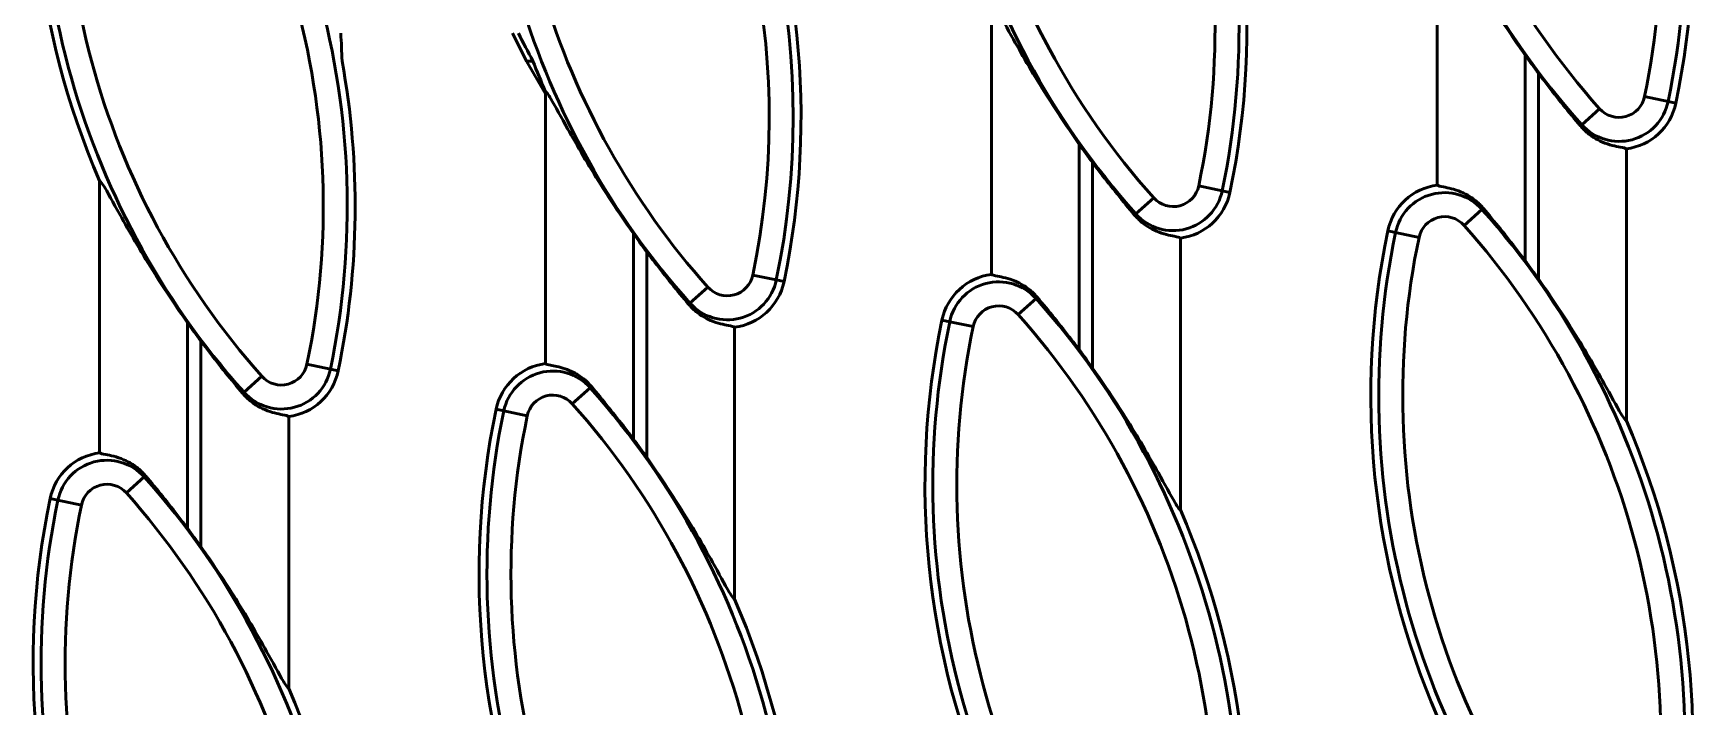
# Model space of a CAD drawing. Header units: millimetres. Extents: x 0 to 2219, y -32 to 1188.
# Drawn here: x 1459 to 1562.4, y 474.5 to 516.5 of the extents above; entities that cross this region are included whole.
import ezdxf

# ---------------------------------------------------------------- set-up
doc = ezdxf.new("R2010")
doc.units = ezdxf.units.MM
doc.header["$LTSCALE"] = 2
doc.layers.add('Sichtbar (ISO)', color=7, linetype='Continuous', lineweight=50)
doc.layers.add('Sichtbar schmal (ISO)', color=7, linetype='Continuous', lineweight=50)

msp = doc.modelspace()

# ---------------------------------------------------------------- linework, layer by layer
at = {"layer": 'Sichtbar (ISO)'}
for p, q in [((1546.5165, 523.9368), (1546.5165, 507.006)), ((1518.7387, 518.3813), (1518.7387, 501.4505)), ((1488.8962, 516.4711), (1489.7752, 514.739)), ((1490.178, 514.739), (1489.7752, 514.739)), ((1489.7752, 514.739), (1490.9609, 512.6854)), ((1490.9609, 512.8257), (1490.9609, 512.6854)), ((1490.9609, 512.8257), (1490.9827, 512.8192)), ((1490.9609, 512.6854), (1490.9609, 495.8949)), ((1558.2943, 492.3387), (1558.2943, 509.2695)), ((1463.1831, 507.2702), (1463.1831, 490.3394)), ((1530.5165, 486.7831), (1530.5165, 503.7139)), ((1502.7387, 481.2276), (1502.7387, 498.1584)), ((1474.9609, 475.672), (1474.9609, 492.6028))]:
    msp.add_line(p, q, dxfattribs=at)
for centre, radius, start, end in [((1512.2228, 522.3709), 50.2124, 348.215004, 23.432382), ((1509.2545, 527.238), 50.2124, 168.215004, 203.432382), ((1484.4451, 516.8153), 50.2124, 348.215004, 23.432382), ((1456.6673, 511.2598), 50.2124, 348.215004, 23.432382), ((1592.5879, 543.9046), 49.775, 215.357831, 216.964052), ((1428.8895, 505.7042), 50.2124, 348.215004, 10.365799), ((1537.0323, 532.7935), 50.2124, 201.0733, 203.432382), ((1557.8406, 512.8533), 3.6124, 277.214909, 348.215004), ((1564.8101, 538.3491), 49.775, 215.357831, 216.964052), ((1546.9702, 503.4222), 3.6124, 97.214909, 168.215004), ((1530.0628, 507.2978), 3.6124, 277.214909, 348.215004), ((1537.0323, 532.7935), 49.775, 215.357831, 216.964052), ((1592.5879, 493.9046), 50.2124, 168.215004, 203.432382), ((1512.2228, 472.3709), 49.775, 35.357831, 36.964052), ((1502.285, 501.7422), 3.6124, 277.214909, 348.215004), ((1519.1924, 497.8666), 3.6124, 97.214909, 168.215004), ((1509.2545, 527.238), 49.775, 215.357831, 216.964052), ((1564.8101, 488.3491), 50.2124, 168.215004, 203.432382), ((1484.4451, 466.8153), 49.775, 35.357831, 36.964052), ((1474.5072, 496.1866), 3.6124, 277.214909, 348.215004), ((1491.4146, 492.3111), 3.6124, 97.214909, 168.215004), ((1537.0323, 482.7935), 50.2124, 168.215004, 203.432382), ((1512.2228, 472.3709), 50.2124, 348.215004, 23.432382), ((1456.6673, 461.2598), 49.775, 35.357831, 36.964052), ((1463.6368, 486.7555), 3.6124, 97.214909, 168.215004), ((1509.2545, 477.238), 50.2124, 168.215004, 203.432382), ((1484.4451, 466.8153), 50.2124, 348.215004, 23.432382), ((1428.8895, 455.7042), 49.775, 35.357831, 36.964052), ((1456.6673, 461.2598), 50.2124, 348.215004, 23.432382), ((1428.8895, 455.7042), 50.2124, 348.215004, 23.432382)]:
    msp.add_arc(centre, radius, start, end, dxfattribs=at)
for centre, major_axis, ratio, start_param, end_param in [((1428.8895, 513.2796), (0, 49.9913), 0.98845192, 4.7415863, 4.77627266), ((1537.0323, 541.0056), (0, -54.1927), 0.98845192, 5.18221042, 5.21839544), ((1496.4381, 516.4532), (-5.4937, -3.6135), 0.07309436, 0.04299293, 0.07931253)]:
    msp.add_ellipse(centre, major_axis=major_axis, ratio=ratio, start_param=start_param, end_param=end_param, dxfattribs=at)
for points, knots in [([(1551.9937, 515.1008), (1551.3108, 516.0647), (1550.6142, 517.1021), (1549.1907, 519.3609), (1548.4824, 520.5819), (1547.5214, 522.2996), (1547.115, 523.0496), (1546.771, 523.6253), (1546.6937, 523.7477), (1546.5787, 523.9019), (1546.5386, 523.9386), (1546.5165, 523.9368)], [-1.17413138, -1.17413138, -1.17413138, -1.17413138, -0.82821986, -0.82821986, -0.41657877, -0.41657877, -0.15549961, -0.15549961, -0.07774981, -0.07774981, -0.0059838, -0.0059838, -0.0059838, -0.0059838]), ([(1524.2159, 509.5452), (1523.533, 510.5092), (1522.8364, 511.5465), (1521.4129, 513.8054), (1520.7046, 515.0263), (1519.7436, 516.744), (1519.3372, 517.494), (1518.9932, 518.0698), (1518.916, 518.1922), (1518.8009, 518.3463), (1518.7609, 518.3831), (1518.7387, 518.3813)], [-1.17413138, -1.17413138, -1.17413138, -1.17413138, -0.82821986, -0.82821986, -0.41657877, -0.41657877, -0.15549961, -0.15549961, -0.07774981, -0.07774981, -0.0059838, -0.0059838, -0.0059838, -0.0059838]), ([(1555.4301, 510.6992), (1555.3856, 510.7521), (1555.341, 510.8052), (1554.5896, 511.7032), (1553.8545, 512.6164), (1553.0712, 513.6381), (1552.9445, 513.805), (1552.817, 513.9742)], [0.709582647, 0.709582647, 0.709582647, 0.709582647, 0.73010989, 0.73010989, 1.054656499, 1.054656499, 1.116700016, 1.116700016, 1.116700016, 1.116700016]), ([(1496.4381, 503.9897), (1495.7552, 504.9536), (1495.0586, 505.991), (1493.6351, 508.2498), (1492.9268, 509.4708), (1491.9658, 511.1885), (1491.5594, 511.9385), (1491.2154, 512.5142), (1491.1382, 512.6366), (1491.0381, 512.7707), (1491.006, 512.8048), (1490.9827, 512.8192)], [-1.17413138, -1.17413138, -1.17413138, -1.17413138, -0.82821986, -0.82821986, -0.41657877, -0.41657877, -0.15549961, -0.15549961, -0.07774981, -0.07774981, -0.02548859, -0.02548859, -0.02548859, -0.02548859]), ([(1558.2943, 509.2695), (1558.2438, 509.3081), (1558.115, 509.3396), (1557.6393, 509.4322), (1557.2417, 509.5078), (1556.6339, 509.7668), (1556.4427, 509.8623), (1556.0589, 510.1057), (1555.867, 510.2542), (1555.6078, 510.5001), (1555.5173, 510.5962), (1555.4301, 510.6992)], [0.043364886, 0.043364886, 0.043364886, 0.043364886, 0.19996601, 0.19996601, 0.399932019, 0.399932019, 0.475600656, 0.475600656, 0.551269293, 0.551269293, 0.592993875, 0.592993875, 0.592993875, 0.592993875]), ([(1527.6523, 505.1437), (1527.6078, 505.1965), (1527.5633, 505.2497), (1526.8119, 506.1477), (1526.0768, 507.0608), (1525.2934, 508.0826), (1525.1667, 508.2495), (1525.0392, 508.4187)], [0.709582647, 0.709582647, 0.709582647, 0.709582647, 0.73010989, 0.73010989, 1.054656499, 1.054656499, 1.116700016, 1.116700016, 1.116700016, 1.116700016]), ([(1468.6604, 498.4341), (1467.9775, 499.3981), (1467.2809, 500.4354), (1465.8573, 502.6943), (1465.149, 503.9152), (1464.188, 505.6329), (1463.7816, 506.3829), (1463.4376, 506.9587), (1463.3604, 507.0811), (1463.2453, 507.2352), (1463.2053, 507.272), (1463.1831, 507.2702)], [-1.17413138, -1.17413138, -1.17413138, -1.17413138, -0.82821986, -0.82821986, -0.41657877, -0.41657877, -0.15549961, -0.15549961, -0.07774981, -0.07774981, -0.0059838, -0.0059838, -0.0059838, -0.0059838]), ([(1546.5165, 507.006), (1546.5669, 506.9674), (1546.6958, 506.9359), (1547.1714, 506.8433), (1547.569, 506.7677), (1548.1768, 506.5087), (1548.368, 506.4132), (1548.7518, 506.1699), (1548.9437, 506.0213), (1549.2029, 505.7754), (1549.2934, 505.6793), (1549.3807, 505.5763)], [0.043364886, 0.043364886, 0.043364886, 0.043364886, 0.19996601, 0.19996601, 0.399932019, 0.399932019, 0.475600656, 0.475600656, 0.551269293, 0.551269293, 0.592993875, 0.592993875, 0.592993875, 0.592993875]), ([(1530.5165, 503.7139), (1530.4661, 503.7526), (1530.3372, 503.7841), (1529.8615, 503.8766), (1529.4639, 503.9523), (1528.8561, 504.2113), (1528.6649, 504.3068), (1528.2812, 504.5501), (1528.0892, 504.6986), (1527.83, 504.9445), (1527.7395, 505.0407), (1527.6523, 505.1437)], [0.043364886, 0.043364886, 0.043364886, 0.043364886, 0.19996601, 0.19996601, 0.399932019, 0.399932019, 0.475600656, 0.475600656, 0.551269293, 0.551269293, 0.592993875, 0.592993875, 0.592993875, 0.592993875]), ([(1549.3807, 505.5763), (1549.4251, 505.5234), (1549.4697, 505.4703), (1550.2211, 504.5723), (1550.9562, 503.6592), (1551.7395, 502.6374), (1551.8662, 502.4705), (1551.9937, 502.3013)], [0.709582647, 0.709582647, 0.709582647, 0.709582647, 0.73010989, 0.73010989, 1.054656499, 1.054656499, 1.116700016, 1.116700016, 1.116700016, 1.116700016]), ([(1499.8745, 499.5881), (1499.8301, 499.641), (1499.7855, 499.6941), (1499.0341, 500.5921), (1498.299, 501.5052), (1497.5156, 502.527), (1497.3889, 502.6939), (1497.2615, 502.8631)], [0.709582647, 0.709582647, 0.709582647, 0.709582647, 0.73010989, 0.73010989, 1.054656499, 1.054656499, 1.116700016, 1.116700016, 1.116700016, 1.116700016]), ([(1518.7387, 501.4505), (1518.7891, 501.4118), (1518.918, 501.3803), (1519.3936, 501.2878), (1519.7913, 501.2121), (1520.3991, 500.9531), (1520.5902, 500.8576), (1520.974, 500.6143), (1521.1659, 500.4658), (1521.4251, 500.2199), (1521.5156, 500.1237), (1521.6029, 500.0207)], [0.043364886, 0.043364886, 0.043364886, 0.043364886, 0.19996601, 0.19996601, 0.399932019, 0.399932019, 0.475600656, 0.475600656, 0.551269293, 0.551269293, 0.592993875, 0.592993875, 0.592993875, 0.592993875]), ([(1552.817, 501.1747), (1553.4999, 500.2108), (1554.1965, 499.1734), (1555.6201, 496.9146), (1556.3284, 495.6936), (1557.2894, 493.9759), (1557.6958, 493.2259), (1558.0398, 492.6502), (1558.117, 492.5278), (1558.2321, 492.3736), (1558.2721, 492.3369), (1558.2943, 492.3387)], [-1.17413138, -1.17413138, -1.17413138, -1.17413138, -0.82821986, -0.82821986, -0.41657877, -0.41657877, -0.15549961, -0.15549961, -0.07774981, -0.07774981, -0.0059838, -0.0059838, -0.0059838, -0.0059838]), ([(1502.7387, 498.1584), (1502.6883, 498.197), (1502.5594, 498.2285), (1502.0837, 498.3211), (1501.6861, 498.3967), (1501.0783, 498.6557), (1500.8872, 498.7512), (1500.5034, 498.9945), (1500.3115, 499.1431), (1500.0523, 499.389), (1499.9618, 499.4851), (1499.8745, 499.5881)], [0.043364886, 0.043364886, 0.043364886, 0.043364886, 0.19996601, 0.19996601, 0.399932019, 0.399932019, 0.475600656, 0.475600656, 0.551269293, 0.551269293, 0.592993875, 0.592993875, 0.592993875, 0.592993875]), ([(1521.6029, 500.0207), (1521.6473, 499.9679), (1521.6919, 499.9147), (1522.4433, 499.0167), (1523.1784, 498.1036), (1523.9618, 497.0818), (1524.0885, 496.9149), (1524.2159, 496.7457)], [0.709582647, 0.709582647, 0.709582647, 0.709582647, 0.73010989, 0.73010989, 1.054656499, 1.054656499, 1.116700016, 1.116700016, 1.116700016, 1.116700016]), ([(1472.0967, 494.0325), (1472.0523, 494.0854), (1472.0077, 494.1386), (1471.2563, 495.0366), (1470.5212, 495.9497), (1469.7379, 496.9715), (1469.6111, 497.1384), (1469.4837, 497.3076)], [0.709582647, 0.709582647, 0.709582647, 0.709582647, 0.73010989, 0.73010989, 1.054656499, 1.054656499, 1.116700016, 1.116700016, 1.116700016, 1.116700016]), ([(1490.9609, 495.8949), (1491.0044, 495.8612), (1491.1063, 495.8322), (1491.4856, 495.7567), (1491.8092, 495.7014), (1492.3379, 495.52), (1492.529, 495.4431), (1492.9241, 495.2375), (1493.1276, 495.1078), (1493.4872, 494.8242), (1493.663, 494.6556), (1493.8251, 494.4652)], [-2.570853991, -2.570853991, -2.570853991, -2.570853991, -2.436346034, -2.436346034, -2.258610703, -2.258610703, -2.179475392, -2.179475392, -2.100340081, -2.100340081, -2.023140623, -2.023140623, -2.023140623, -2.023140623]), ([(1525.0392, 495.6192), (1525.7222, 494.6552), (1526.4188, 493.6179), (1527.8423, 491.359), (1528.5506, 490.1381), (1529.5116, 488.4204), (1529.918, 487.6704), (1530.262, 487.0946), (1530.3392, 486.9722), (1530.4543, 486.8181), (1530.4943, 486.7813), (1530.5165, 486.7831)], [-1.17413138, -1.17413138, -1.17413138, -1.17413138, -0.82821986, -0.82821986, -0.41657877, -0.41657877, -0.15549961, -0.15549961, -0.07774981, -0.07774981, -0.0059838, -0.0059838, -0.0059838, -0.0059838]), ([(1493.8251, 494.4652), (1493.8695, 494.4123), (1493.9141, 494.3592), (1494.6655, 493.4612), (1495.4006, 492.548), (1496.184, 491.5263), (1496.3107, 491.3594), (1496.4381, 491.1902)], [0.709582647, 0.709582647, 0.709582647, 0.709582647, 0.73010989, 0.73010989, 1.054656499, 1.054656499, 1.116700016, 1.116700016, 1.116700016, 1.116700016]), ([(1474.9609, 492.6028), (1474.9105, 492.6415), (1474.7816, 492.673), (1474.306, 492.7655), (1473.9083, 492.8412), (1473.3006, 493.1001), (1473.1094, 493.1957), (1472.7256, 493.439), (1472.5337, 493.5875), (1472.2745, 493.8334), (1472.184, 493.9296), (1472.0967, 494.0325)], [0.043364886, 0.043364886, 0.043364886, 0.043364886, 0.19996601, 0.19996601, 0.399932019, 0.399932019, 0.475600656, 0.475600656, 0.551269293, 0.551269293, 0.592993875, 0.592993875, 0.592993875, 0.592993875]), ([(1463.1831, 490.3394), (1463.2335, 490.3007), (1463.3624, 490.2692), (1463.8381, 490.1767), (1464.2357, 490.101), (1464.8435, 489.842), (1465.0347, 489.7465), (1465.4184, 489.5032), (1465.6104, 489.3547), (1465.8696, 489.1088), (1465.9601, 489.0126), (1466.0473, 488.9096)], [0.043364886, 0.043364886, 0.043364886, 0.043364886, 0.19996601, 0.19996601, 0.399932019, 0.399932019, 0.475600656, 0.475600656, 0.551269293, 0.551269293, 0.592993875, 0.592993875, 0.592993875, 0.592993875]), ([(1497.2615, 490.0636), (1497.9444, 489.0997), (1498.641, 488.0623), (1500.0645, 485.8035), (1500.7728, 484.5825), (1501.7338, 482.8648), (1502.1402, 482.1148), (1502.4842, 481.5391), (1502.5614, 481.4167), (1502.6765, 481.2625), (1502.7165, 481.2258), (1502.7387, 481.2276)], [-1.17413138, -1.17413138, -1.17413138, -1.17413138, -0.82821986, -0.82821986, -0.41657877, -0.41657877, -0.15549961, -0.15549961, -0.07774981, -0.07774981, -0.0059838, -0.0059838, -0.0059838, -0.0059838]), ([(1466.0473, 488.9096), (1466.0918, 488.8568), (1466.1363, 488.8036), (1466.8878, 487.9056), (1467.6229, 486.9925), (1468.4062, 485.9707), (1468.5329, 485.8038), (1468.6604, 485.6346)], [0.709582647, 0.709582647, 0.709582647, 0.709582647, 0.73010989, 0.73010989, 1.054656499, 1.054656499, 1.116700016, 1.116700016, 1.116700016, 1.116700016]), ([(1469.4837, 484.5081), (1470.1666, 483.5441), (1470.8632, 482.5068), (1472.2867, 480.2479), (1472.995, 479.027), (1473.956, 477.3093), (1474.3624, 476.5593), (1474.7064, 475.9835), (1474.7836, 475.8611), (1474.8987, 475.707), (1474.9388, 475.6702), (1474.9609, 475.672)], [-1.17413138, -1.17413138, -1.17413138, -1.17413138, -0.82821986, -0.82821986, -0.41657877, -0.41657877, -0.15549961, -0.15549961, -0.07774981, -0.07774981, -0.0059838, -0.0059838, -0.0059838, -0.0059838])]:
    msp.add_open_spline(points, degree=3, knots=knots, dxfattribs=at)
at = {"layer": 'Sichtbar schmal (ISO)'}
for p, q in [((1551.9937, 502.3013), (1551.9937, 515.1008)), ((1552.817, 513.9742), (1552.817, 501.1747)), ((1559.4318, 512.5213), (1560.8946, 512.2161)), ((1560.8946, 512.2161), (1561.3768, 512.1155)), ((1555.5143, 510.7745), (1555.4301, 510.6992)), ((1556.6285, 511.7702), (1555.5143, 510.7745)), ((1524.2159, 496.7457), (1524.2159, 509.5452)), ((1525.0392, 508.4187), (1525.0392, 495.6192)), ((1531.654, 506.9658), (1533.1168, 506.6606)), ((1533.1168, 506.6606), (1533.5991, 506.56)), ((1528.8507, 506.2146), (1527.7365, 505.2189)), ((1527.7365, 505.2189), (1527.6523, 505.1437)), ((1549.2964, 505.501), (1548.1822, 504.5053)), ((1549.2964, 505.501), (1549.3807, 505.5763)), ((1496.4381, 491.1902), (1496.4381, 503.9897)), ((1543.9161, 504.0594), (1543.4339, 504.16)), ((1543.9161, 504.0594), (1545.3789, 503.7542)), ((1497.2615, 502.8631), (1497.2615, 490.0636)), ((1501.0729, 500.6591), (1499.9587, 499.6634)), ((1503.8762, 501.4102), (1505.339, 501.105)), ((1505.339, 501.105), (1505.8213, 501.0044)), ((1499.9587, 499.6634), (1499.8745, 499.5881)), ((1521.5187, 499.9455), (1520.4044, 498.9498)), ((1521.5187, 499.9455), (1521.6029, 500.0207)), ((1468.6604, 485.6346), (1468.6604, 498.4341)), ((1516.1384, 498.5038), (1515.6561, 498.6044)), ((1516.1384, 498.5038), (1517.6011, 498.1986)), ((1469.4837, 497.3076), (1469.4837, 484.5081)), ((1476.0985, 495.8547), (1477.5613, 495.5495)), ((1477.5613, 495.5495), (1478.0435, 495.4488)), ((1473.2952, 495.1035), (1472.181, 494.1078)), ((1493.7409, 494.3899), (1492.6267, 493.3942)), ((1493.7409, 494.3899), (1493.8251, 494.4652)), ((1472.181, 494.1078), (1472.0967, 494.0325)), ((1488.3606, 492.9483), (1487.8783, 493.0489)), ((1488.3606, 492.9483), (1489.8234, 492.6431)), ((1465.9631, 488.8344), (1464.8489, 487.8387)), ((1465.9631, 488.8344), (1466.0473, 488.9096)), ((1460.5828, 487.3927), (1460.1006, 487.4933)), ((1460.5828, 487.3927), (1462.0456, 487.0875))]:
    msp.add_line(p, q, dxfattribs=at)
for centre, radius, start, end in [((1512.2228, 522.3709), 49.7198, 348.215004, 41.784996), ((1512.2228, 522.3709), 48.2255, 348.215004, 41.784996), ((1592.5879, 543.9046), 49.7198, 168.215004, 221.784996), ((1592.5879, 543.9046), 48.2255, 168.215004, 221.784996), ((1484.4451, 516.8153), 49.7198, 348.215004, 41.784996), ((1564.8101, 538.3491), 49.7198, 168.215004, 221.784996), ((1564.8101, 538.3491), 48.2255, 168.215004, 221.784996), ((1484.4451, 516.8153), 48.2255, 348.215004, 41.784996), ((1456.6673, 511.2598), 49.7198, 348.215004, 34.982833), ((1456.6673, 511.2598), 48.2255, 348.215004, 34.009143), ((1509.2545, 527.238), 49.7198, 168.215004, 221.784996), ((1509.2545, 527.238), 48.2255, 168.215004, 221.784996), ((1537.0323, 532.7935), 48.2255, 196.529779, 221.784996), ((1428.8895, 505.7042), 48.2255, 348.215004, 16.005378), ((1428.8895, 505.7042), 49.7198, 348.215004, 15.49594), ((1537.0323, 532.7935), 49.7198, 196.602302, 221.784996), ((1557.8406, 512.8533), 3.1198, 221.784996, 348.215004), ((1557.8406, 512.8533), 1.6255, 221.784996, 348.215004), ((1530.0628, 507.2978), 3.1198, 221.784996, 348.215004), ((1530.0628, 507.2978), 1.6255, 221.784996, 348.215004), ((1546.9702, 503.4222), 3.1198, 41.784996, 168.215004), ((1546.9702, 503.4222), 1.6255, 41.784996, 168.215004), ((1512.2228, 472.3709), 49.7198, 348.215004, 41.784996), ((1592.5879, 493.9046), 49.7198, 168.215004, 221.784996), ((1592.5879, 493.9046), 48.2255, 168.215004, 221.784996), ((1512.2228, 472.3709), 48.2255, 348.215004, 41.784996), ((1502.285, 501.7422), 3.1198, 221.784996, 348.215004), ((1502.285, 501.7422), 1.6255, 221.784996, 348.215004), ((1519.1924, 497.8666), 3.1198, 41.784996, 168.215004), ((1519.1924, 497.8666), 1.6255, 41.784996, 168.215004), ((1484.4451, 466.8153), 49.7198, 348.215004, 41.784996), ((1564.8101, 488.3491), 49.7198, 168.215004, 221.784996), ((1484.4451, 466.8153), 48.2255, 348.215004, 41.784996), ((1564.8101, 488.3491), 48.2255, 168.215004, 221.784996), ((1474.5072, 496.1866), 3.1198, 221.784996, 348.215004), ((1474.5072, 496.1866), 1.6255, 221.784996, 348.215004), ((1491.4146, 492.3111), 3.1198, 41.784996, 168.215004), ((1456.6673, 461.2598), 49.7198, 348.215004, 41.784996), ((1491.4146, 492.3111), 1.6255, 41.784996, 168.215004), ((1456.6673, 461.2598), 48.2255, 348.215004, 41.784996), ((1537.0323, 482.7935), 49.7198, 168.215004, 221.784996), ((1537.0323, 482.7935), 48.2255, 168.215004, 221.784996), ((1463.6368, 486.7555), 3.1198, 41.784996, 168.215004), ((1463.6368, 486.7555), 1.6255, 41.784996, 168.215004), ((1428.8895, 455.7042), 49.7198, 348.215004, 41.784996), ((1509.2545, 477.238), 49.7198, 168.215004, 221.784996), ((1509.2545, 477.238), 48.2255, 168.215004, 221.784996), ((1428.8895, 455.7042), 48.2255, 348.215004, 41.784996)]:
    msp.add_arc(centre, radius, start, end, dxfattribs=at)

doc.saveas('drawing.dxf')
